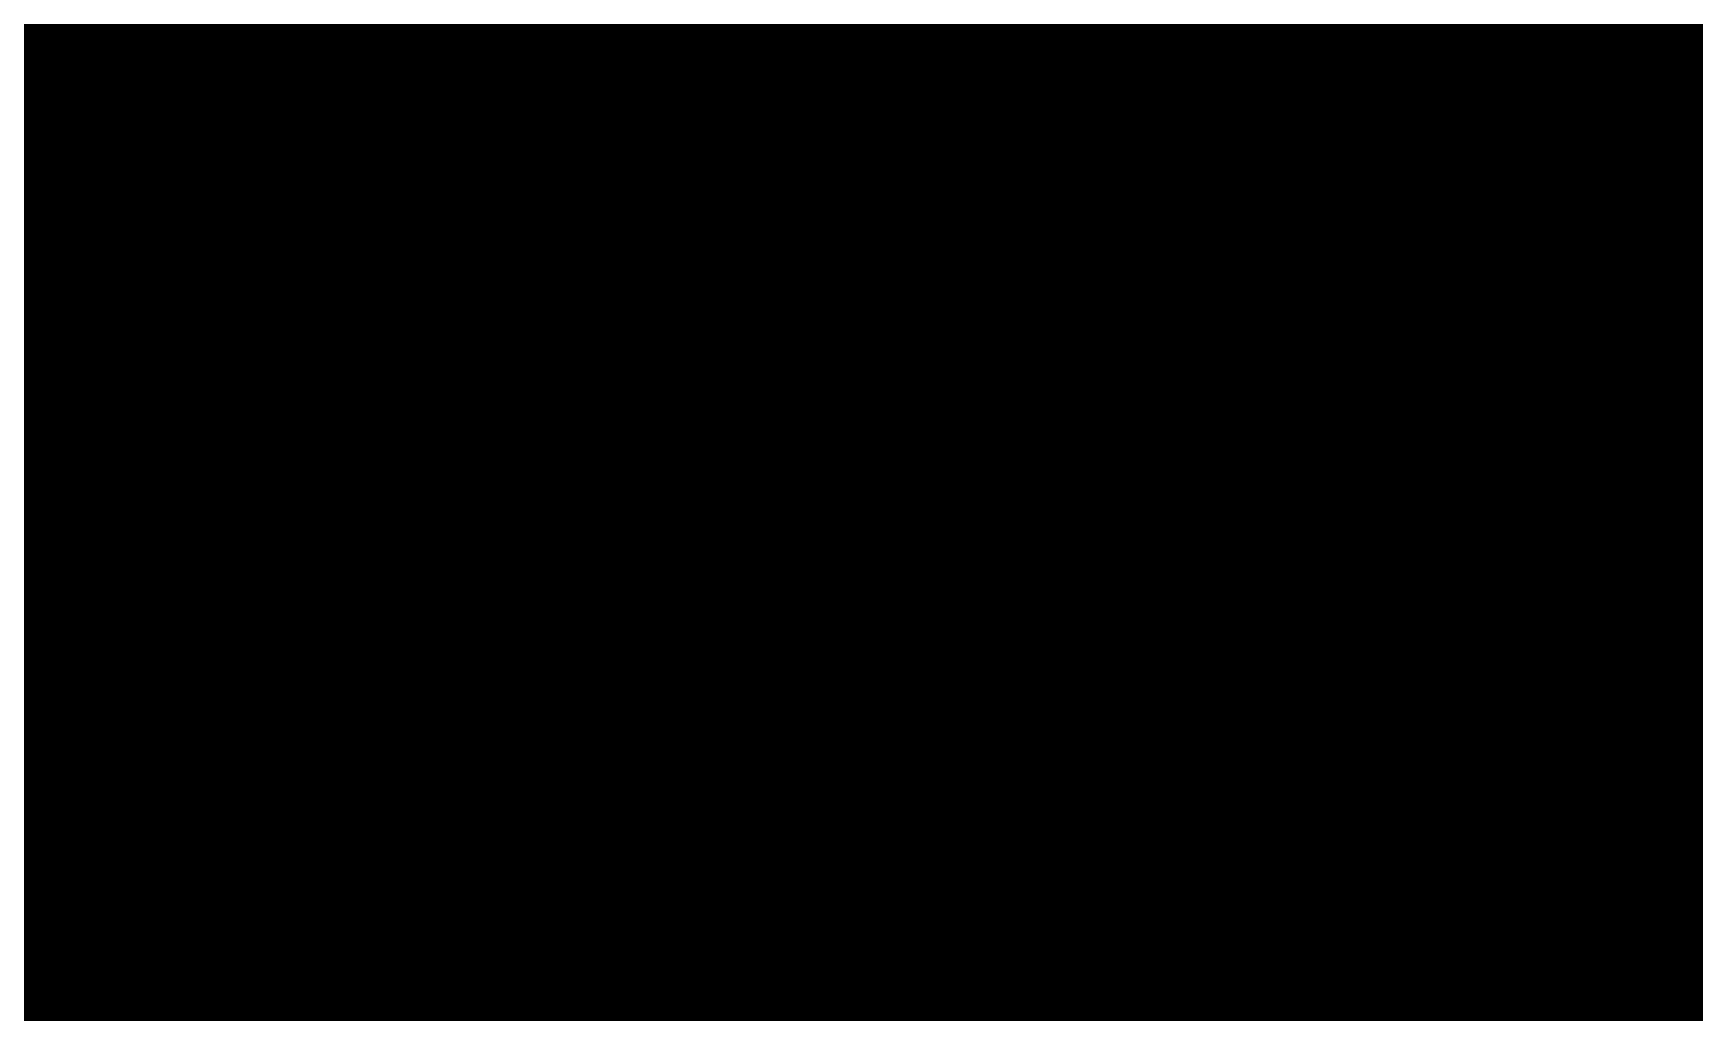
# Model space of a CAD drawing. Extents: x 0 to 93, y -1.5 to 78.
# Drawn here: x 57.55 to 72.72, y 25.25 to 34.2 of the extents above; entities that cross this region are included whole.
import ezdxf
from ezdxf.enums import TextEntityAlignment as Align

# ---------------------------------------------------------------- set-up
doc = ezdxf.new("R2010")
doc.units = 0
doc.header["$MEASUREMENT"] = 0
for name, pattern in [('CENTER', [2, 1.25, -0.25, 0.25, -0.25]), ('CENTER2', [1.125, 0.75, -0.125, 0.125, -0.125]), ('CENTERX2', [4, 2.5, -0.5, 0.5, -0.5]), ('DASHED', [0.75, 0.5, -0.25]), ('HIDDEN', [0.375, 0.25, -0.125]), ('HIDDEN2', [0.1875, 0.125, -0.0625])]:
    doc.linetypes.add(name, pattern=pattern)
doc.layers.get('0').update_dxf_attribs({"color": 11, "linetype": 'CONTINUOUS'})
for name, color, linetype in [('AXES', 11, 'CENTERX2'), ('AXES1', 11, 'CENTER'), ('COL', 11, 'CONTINUOUS'), ('DOOR', 11, 'CONTINUOUS'), ('E-FIRE', 4, 'CONTINUOUS'), ('E-WIRE', 4, 'CONTINUOUS'), ('EJ', 11, 'CONTINUOUS'), ('FIX', 11, 'CONTINUOUS'), ('HAT', 11, 'CONTINUOUS'), ('NON-MEDICAL', 11, 'CONTINUOUS'), ('RM-BOX', 11, 'CONTINUOUS'), ('RM-NAME', 11, 'CONTINUOUS'), ('RM-NO', 11, 'CONTINUOUS'), ('ROOF', 11, 'CONTINUOUS'), ('WALL', 11, 'CONTINUOUS'), ('WALL-F', 11, 'CONTINUOUS')]:
    doc.layers.add(name, color=color, linetype=linetype)
doc.styles.add('ROMANS', font='ROMANS.shx', dxfattribs={"width": 0.6})
doc.dimstyles.new('DIM-OUT', dxfattribs={"dimscale": 0, "dimtxt": 0.24, "dimasz": 0.08, "dimexe": 0.02, "dimexo": 0.02, "dimgap": 0.05, "dimtad": 1, "dimdec": 0, "dimlfac": 1000, "dimzin": 0, "dimdsep": 46, "dimtxsty": 'ROMANS', "dimblk1": 'ARCHTICK', "dimblk2": 'ARCHTICK', "dimsah": 1, "dimcen": 0.01, "dimdle": 0.08, "dimclrd": 7, "dimclre": 7, "dimclrt": 2, "dimadec": 0, "dimazin": 0, "dimtp": 2, "dimtm": 2, "dimtfac": 0.114286, "dimtdec": 0, "dimtix": 1, "dimtmove": 2, "dimatfit": 3, "dimldrblk": 'ARCHTICK', "dimfxl": 0, "dimtolj": 1, "dimtzin": 0, "dimarcsym": 0})

# ---------------------------------------------------------------- blocks, each defined once
blk = doc.blocks.new('S')
at = {"layer": 'E-FIRE'}
blk.add_circle((0, 0), 197, dxfattribs=at)
at = {"layer": 'E-FIRE', "color": 3, "style": 'ROMANS'}
blk.add_text('S', height=250, dxfattribs=at).set_placement((-119, -115))
blk = doc.blocks.new('*X85')
at = {"color": 0}
for p, q in [((235129, 139881), (235597, 140350)), ((235129, 139934), (235544, 140350)), ((235129, 139987), (235491, 140350)), ((235129, 140040), (235438, 140350)), ((235129, 140093), (235385, 140350)), ((235129, 140146), (235332, 140350)), ((235129, 140199), (235279, 140350)), ((235129, 140253), (235226, 140350)), ((235129, 140306), (235173, 140350)), ((235150, 139850), (235629, 140328)), ((235203, 139850), (235629, 140275)), ((235256, 139850), (235629, 140222)), ((235309, 139850), (235629, 140169)), ((235362, 139850), (235629, 140116)), ((235415, 139850), (235629, 140063)), ((235468, 139850), (235629, 140010)), ((235521, 139850), (235629, 139957)), ((235574, 139850), (235629, 139904))]:
    blk.add_line(p, q, dxfattribs=at)
blk = doc.blocks.new('COL50')
at = {"layer": 'COL'}
blk.add_lwpolyline([(-250, 250), (-250, -250), (250, -250), (250, 250)], close=True, dxfattribs=at)
blk = doc.blocks.new('C5')
at = {"layer": 'HAT', "linetype": 'ByBlock'}
h = blk.add_hatch(dxfattribs=at)
h.set_pattern_fill('ANSI31', color=256, scale=300, style=0)
h.set_pattern_definition([(45, (-223356.182, -51411.005), (-26.516504, 26.516504), [])])
h.paths.add_polyline_path([(300, 300), (0, 300), (0, 0), (300, 0)])
h.paths.add_polyline_path([(600, 300), (300, 300), (300, 0), (600, 0)])
at = {"layer": 'COL'}
blk.add_lwpolyline([(600, 300), (0, 300), (0, 0), (600, 0)], close=True, dxfattribs=at)
blk = doc.blocks.new('A$C272A55A0')
at = {"layer": 'DOOR', "color": 0, "linetype": 'ByBlock'}
for p, q in [((0, 900), (0, 1050)), ((50, 1050), (0, 1050)), ((25, 950), (50, 950)), ((25, 900), (25, 950)), ((50, 950), (50, 1050)), ((1750, 950), (1750, 1050)), ((1750, 1050), (1800, 1050)), ((1775, 950), (1750, 950)), ((1775, 900), (1775, 950)), ((1800, 1050), (1800, 900)), ((0, 900), (25, 900)), ((75, 900), (25, 900)), ((25, 850), (25, 900)), ((42, 850), (25, 850)), ((58, 870), (42, 870)), ((42, 870), (42, 850)), ((58, 850), (58, 870)), ((75, 850), (58, 850)), ((75, 900), (75, 850)), ((1725, 900), (1775, 900)), ((1725, 900), (1725, 850)), ((1725, 850), (1742, 850)), ((1742, 870), (1758, 870)), ((1742, 850), (1742, 870)), ((1758, 870), (1758, 850)), ((1758, 850), (1775, 850)), ((1800, 900), (1775, 900)), ((1775, 850), (1775, 900)), ((1718, 160), (1709, 160)), ((1709, 95), (1709, 160)), ((1725, 173), (1718, 173)), ((1718, 173), (1718, 83)), ((1718, 95), (1718, 160)), ((1775, 173), (1782, 173)), ((1782, 173), (1782, 83)), ((1782, 160), (1791, 160)), ((1782, 95), (1782, 160)), ((1791, 95), (1791, 160)), ((25, 50), (42, 50)), ((25, 50), (25, 0)), ((25, 0), (75, 0)), ((75, 0), (25, 0)), ((42, 50), (42, 30)), ((42, 30), (58, 30)), ((58, 50), (75, 50)), ((58, 50), (58, 30)), ((75, 50), (75, 0)), ((1718, 95), (1709, 95)), ((1725, 83), (1718, 83)), ((1742, 50), (1725, 50)), ((1725, 50), (1725, 0)), ((1775, 0), (1725, 0)), ((1725, 0), (1775, 0)), ((1742, 50), (1742, 30)), ((1758, 30), (1742, 30)), ((1775, 50), (1758, 50)), ((1758, 50), (1758, 30)), ((1775, 83), (1782, 83)), ((1775, 50), (1775, 0)), ((1782, 95), (1791, 95))]:
    blk.add_line(p, q, dxfattribs=at)
at = {"layer": 'DOOR', "color": 9, "linetype": 'ByBlock'}
for p, q in [((50, 1050), (0, 1010)), ((50, 1050), (0, 937)), ((50, 1050), (37, 950)), ((1750, 1050), (1800, 1010)), ((1750, 1050), (1800, 937)), ((1750, 1050), (1763, 950))]:
    blk.add_line(p, q, dxfattribs=at)
at = {"layer": 'DOOR', "linetype": 'ByBlock'}
for p, q in [((25, 850), (25, 50)), ((42, 850), (42, 50)), ((58, 850), (58, 50)), ((75, 50), (75, 850)), ((1725, 50), (1725, 850)), ((1742, 850), (1742, 50)), ((1758, 850), (1758, 50)), ((1775, 850), (1775, 50))]:
    blk.add_line(p, q, dxfattribs=at)
at = {"layer": 'DOOR', "color": 0, "linetype": 'ByBlock'}
for centre in [(1676, 128), (1824, 128)]:
    blk.add_circle(centre, 32.4, dxfattribs=at)
at = {"layer": 'DOOR', "color": 9, "linetype": 'ByBlock'}
for centre, radius, start, end in [((50, 1050), 54.4, 203.2074, 270), ((50, 1050), 74.4, 227.7764, 270), ((50, 1050), 94.4, 238.0182, 270), ((50, 1050), 114, 244.0838, 257.3774), ((50, 1050), 134, 248.1598, 259.28), ((50, 1050), 34.4, 180, 270), ((50, 1050), 14.4, 180, 270), ((1750, 1050), 14.4, 270, 0), ((1750, 1050), 34.4, 270, 0), ((1750, 1050), 54.4, 270, 336.7926), ((1750, 1050), 74.4, 270, 312.2236), ((1750, 1050), 94.4, 270, 301.9818), ((1750, 1050), 114, 282.6226, 295.9162), ((1750, 1050), 134, 280.72, 291.8402), ((50, 1050), 154, 251.1053, 256.2858), ((1750, 1050), 154, 283.7142, 288.8947)]:
    blk.add_arc(centre, radius, start, end, dxfattribs=at)
at = {"layer": 'DOOR', "linetype": 'HIDDEN', "ltscale": 0.5}
for centre, start, end in [((50, 851), 268.3174, 3.2965), ((1750, 851), 176.7035, 271.6826)]:
    blk.add_arc(centre, 851, start, end, dxfattribs=at)
at = {"layer": 'WALL', "linetype": 'ByBlock'}
blk.add_line((1800, 900), (1800, 1050), dxfattribs=at)
blk = doc.blocks.new('RM1')
at = {"layer": 'RM-BOX'}
blk.add_lwpolyline([(570, -200), (-570, -200), (-570, -500), (570, -500)], close=True, dxfattribs=at)
at = {"layer": 'RM-NAME', "style": 'ROMANS'}
for tag, p in [('ROOMNAME1', (0, 324)), ('ROOMNAME2', (0, 0))]:
    blk.add_attdef(tag, text='', height=200, dxfattribs=at).set_placement(p, align=Align.MIDDLE)
at = {"layer": 'RM-NO', "style": 'ROMANS', "width": 0.8}
blk.add_attdef('ROOMNO', text='', height=200, dxfattribs=at).set_placement((0, -350), align=Align.MIDDLE)
blk = doc.blocks.new('DOOR-10')
at = {"layer": 'DOOR', "color": 0, "linetype": 'ByBlock'}
for p, q in [((-26, 1100), (-76, 1100)), ((-76, 1100), (-26, 1100)), ((-76, 1050), (-76, 1100)), ((-43, 1070), (-59, 1070)), ((-59, 1050), (-59, 1070)), ((-43, 1050), (-43, 1070)), ((-26, 1050), (-26, 1100)), ((-83, 1005), (-92, 1005)), ((-92, 1005), (-92, 940)), ((-83, 940), (-92, 940)), ((-76, 1018), (-83, 1018)), ((-83, 928), (-83, 1018)), ((-83, 1005), (-83, 940)), ((-76, 928), (-83, 928)), ((-59, 1050), (-76, 1050)), ((-26, 1050), (-43, 1050)), ((-26, 1018), (-18, 1018)), ((-26, 928), (-18, 928)), ((-18, 928), (-18, 1018)), ((-18, 1005), (-9, 1005)), ((-18, 1005), (-18, 940)), ((-18, 940), (-9, 940)), ((-9, 1005), (-9, 940)), ((-76, 200), (-59, 200)), ((-76, 150), (-76, 200)), ((-59, 200), (-59, 180)), ((-59, 180), (-43, 180)), ((-43, 200), (-26, 200)), ((-43, 180), (-43, 200)), ((-26, 200), (-26, 150)), ((-1001, 0), (-1001, 150)), ((-1001, 150), (-976, 150)), ((-1001, 150), (-1001, 0)), ((-951, 0), (-1001, 0)), ((-976, 150), (-976, 100)), ((-976, 100), (-951, 100)), ((-951, 100), (-951, 0)), ((-76, 150), (-26, 150)), ((-51, 100), (-51, 0)), ((-26, 100), (-51, 100)), ((-51, 0), (-1, 0)), ((-1, 150), (-26, 150)), ((-26, 150), (-26, 100))]:
    blk.add_line(p, q, dxfattribs=at)
at = {"layer": 'DOOR', "linetype": 'ByBlock'}
for p, q in [((-76, 1050), (-76, 200)), ((-59, 200), (-59, 1050)), ((-43, 200), (-43, 1050)), ((-26, 200), (-26, 1050))]:
    blk.add_line(p, q, dxfattribs=at)
at = {"layer": 'DOOR', "color": 9, "linetype": 'ByBlock'}
for p, q in [((-951, 0), (-1001, 114)), ((-951, 0), (-1001, 40)), ((-951, 0), (-964, 100)), ((-51, 0), (-1, 114)), ((-51, 0), (-37, 100)), ((-51, 0), (-1, 40)), ((-1, 0), (-1, 150))]:
    blk.add_line(p, q, dxfattribs=at)
at = {"layer": 'DOOR', "color": 0, "linetype": 'ByBlock'}
for centre in [(-124, 973), (23, 973)]:
    blk.add_circle(centre, 32.4, dxfattribs=at)
at = {"layer": 'DOOR', "linetype": 'HIDDEN', "ltscale": 0.5}
blk.add_arc((-23, 149), 952, 93.1482, 179.9482, dxfattribs=at)
at = {"layer": 'DOOR', "color": 9, "linetype": 'ByBlock'}
for centre, radius, start, end in [((-951, 0), 154, 103.7142, 108.8947), ((-951, 0), 134, 100.72, 111.8402), ((-951, 0), 94.4, 90, 121.9818), ((-951, 0), 74.4, 90, 132.2236), ((-951, 0), 54.4, 90, 156.7926), ((-951, 0), 34.4, 90, 180), ((-951, 0), 14.4, 90, 180), ((-51, 0), 94.4, 58.0182, 90), ((-51, 0), 74.4, 47.7764, 90), ((-51, 0), 54.4, 23.2074, 90), ((-51, 0), 34.4, 0, 90), ((-51, 0), 14.4, 0, 90), ((-51, 0), 134, 68.1598, 79.28), ((-51, 0), 114, 64.0838, 77.3774), ((-51, 0), 154, 71.1053, 76.2858)]:
    blk.add_arc(centre, radius, start, end, dxfattribs=at)
blk = doc.blocks.new('DOOR80')
at = {"layer": 'DOOR', "color": 0, "linetype": 'ByBlock'}
for p, q in [((-91, 805), (-91, 740)), ((-82, 805), (-91, 805)), ((-82, 728), (-82, 818)), ((-75, 818), (-82, 818)), ((-82, 805), (-82, 740)), ((-75, 850), (-75, 900)), ((-75, 900), (-25, 900)), ((-25, 900), (-75, 900)), ((-58, 850), (-75, 850)), ((-58, 850), (-58, 870)), ((-42, 870), (-58, 870)), ((-42, 850), (-42, 870)), ((-25, 850), (-42, 850)), ((-25, 850), (-25, 900)), ((-25, 818), (-18, 818)), ((-18, 728), (-18, 818)), ((-18, 805), (-18, 740)), ((-18, 805), (-9, 805)), ((-9, 805), (-9, 740)), ((-82, 740), (-91, 740)), ((-75, 728), (-82, 728)), ((-25, 728), (-18, 728)), ((-18, 740), (-9, 740)), ((-75, 200), (-58, 200)), ((-75, 150), (-75, 200)), ((-58, 200), (-58, 180)), ((-58, 180), (-42, 180)), ((-42, 200), (-25, 200)), ((-42, 180), (-42, 200)), ((-25, 200), (-25, 150)), ((-800, 150), (-800, 0)), ((-800, 150), (-775, 150)), ((-800, 0), (-800, 150)), ((-750, 0), (-800, 0)), ((-775, 150), (-775, 100)), ((-775, 100), (-750, 100)), ((-750, 100), (-750, 0)), ((-75, 150), (-25, 150)), ((-50, 100), (-50, 0)), ((-25, 100), (-50, 100)), ((-50, 0), (0, 0)), ((0, 150), (-25, 150)), ((-25, 150), (-25, 100)), ((0, 0), (0, 150)), ((0, 150), (0, 0))]:
    blk.add_line(p, q, dxfattribs=at)
at = {"layer": 'DOOR', "linetype": 'ByBlock'}
for p, q in [((-75, 850), (-75, 200)), ((-58, 200), (-58, 850)), ((-42, 200), (-42, 850)), ((-25, 200), (-25, 850))]:
    blk.add_line(p, q, dxfattribs=at)
at = {"layer": 'DOOR', "color": 9, "linetype": 'ByBlock'}
for p, q in [((-750, 0), (-800, 114)), ((-750, 0), (-800, 40)), ((-750, 0), (-763, 100)), ((-50, 0), (0, 114)), ((-50, 0), (-37, 100)), ((-50, 0), (0, 40))]:
    blk.add_line(p, q, dxfattribs=at)
at = {"layer": 'DOOR', "color": 0, "linetype": 'ByBlock'}
for centre in [(-124, 773), (24, 773)]:
    blk.add_circle(centre, 32.4, dxfattribs=at)
at = {"layer": 'DOOR', "linetype": 'HIDDEN', "ltscale": 0.5}
blk.add_arc((-25, 150), 750, 90, 180, dxfattribs=at)
at = {"layer": 'DOOR', "color": 9, "linetype": 'ByBlock'}
for centre, radius, start, end in [((-750, 0), 154, 103.7142, 108.8947), ((-750, 0), 134, 100.72, 111.8402), ((-750, 0), 94.4, 90, 121.9818), ((-750, 0), 74.4, 90, 132.2236), ((-750, 0), 54.4, 90, 156.7926), ((-750, 0), 34.4, 90, 180), ((-750, 0), 14.4, 90, 180), ((-50, 0), 94.4, 58.0182, 90), ((-50, 0), 74.4, 47.7764, 90), ((-50, 0), 54.4, 23.2074, 90), ((-50, 0), 34.4, 0, 90), ((-50, 0), 14.4, 0, 90), ((-50, 0), 134, 68.1598, 79.28), ((-50, 0), 114, 64.0838, 77.3774), ((-50, 0), 154, 71.1053, 76.2858)]:
    blk.add_arc(centre, radius, start, end, dxfattribs=at)
blk = doc.blocks.new('DOOR90')
at = {"layer": 'DOOR', "linetype": 'ByBlock'}
for p, q in [((0, 0), (-150, 0)), ((-200, -25), (-1000, -25)), ((-200, -42), (-1000, -42)), ((-200, -58), (-1000, -58)), ((-1000, -75), (-200, -75))]:
    blk.add_line(p, q, dxfattribs=at)
at = {"layer": 'DOOR', "color": 0, "linetype": 'ByBlock'}
for p, q in [((-150, 0), (-150, -25)), ((-150, 0), (0, 0)), ((0, -50), (0, 0)), ((-1050, -25), (-1050, -75)), ((-1050, -75), (-1050, -25)), ((-1000, -25), (-1050, -25)), ((-1000, -75), (-1050, -75)), ((-1020, -42), (-1020, -58)), ((-1000, -42), (-1020, -42)), ((-1000, -58), (-1020, -58)), ((-1000, -25), (-1000, -42)), ((-1000, -58), (-1000, -75)), ((-968, -25), (-968, -18)), ((-878, -18), (-968, -18)), ((-968, -75), (-968, -82)), ((-878, -82), (-968, -82)), ((-955, -18), (-955, -9)), ((-955, -9), (-890, -9)), ((-955, -18), (-890, -18)), ((-955, -82), (-955, -91)), ((-955, -82), (-890, -82)), ((-955, -91), (-890, -91)), ((-890, -18), (-890, -9)), ((-890, -82), (-890, -91)), ((-878, -25), (-878, -18)), ((-878, -75), (-878, -82)), ((-200, -42), (-200, -25)), ((-200, -25), (-150, -25)), ((-180, -42), (-200, -42)), ((-200, -75), (-200, -58)), ((-200, -58), (-180, -58)), ((-150, -75), (-200, -75)), ((-180, -58), (-180, -42)), ((-150, -75), (-150, -25)), ((-150, -25), (-100, -25)), ((-100, -25), (-100, -50)), ((-100, -50), (0, -50)), ((-150, -900), (-150, -875)), ((-150, -875), (-100, -875)), ((0, -900), (-150, -900)), ((-150, -900), (0, -900)), ((-100, -850), (0, -850)), ((-100, -875), (-100, -850)), ((0, -850), (0, -900))]:
    blk.add_line(p, q, dxfattribs=at)
at = {"layer": 'DOOR', "color": 9, "linetype": 'ByBlock'}
for p, q in [((0, -50), (-114, 0)), ((0, -50), (-40, 0)), ((0, -50), (-100, -37)), ((0, -850), (-114, -900)), ((0, -850), (-100, -863)), ((0, -850), (-40, -900))]:
    blk.add_line(p, q, dxfattribs=at)
at = {"layer": 'DOOR', "color": 0, "linetype": 'ByBlock'}
for centre in [(-923, 24), (-923, -124)]:
    blk.add_circle(centre, 32.4, dxfattribs=at)
at = {"layer": 'DOOR', "color": 9, "linetype": 'ByBlock'}
for centre, radius, start, end in [((0, -50), 74.4, 137.7764, 180), ((0, -50), 54.4, 113.2074, 180), ((0, -50), 154, 161.1053, 166.2858), ((0, -50), 134, 158.1598, 169.28), ((0, -50), 114, 154.0838, 167.3774), ((0, -50), 94.4, 148.0182, 180), ((0, -50), 34.4, 90, 180), ((0, -50), 14.4, 90, 180), ((0, -850), 154, 193.7142, 198.8947), ((0, -850), 134, 190.72, 201.8402), ((0, -850), 94.4, 180, 211.9818), ((0, -850), 74.4, 180, 222.2236), ((0, -850), 54.4, 180, 246.7926), ((0, -850), 34.4, 180, 270), ((0, -850), 14.4, 180, 270)]:
    blk.add_arc(centre, radius, start, end, dxfattribs=at)
at = {"layer": 'DOOR', "linetype": 'HIDDEN', "ltscale": 0.5}
blk.add_arc((-222, -50), 828, 178.2701, 275.003, dxfattribs=at)
blk = doc.blocks.new('*X93')
at = {"color": 0}
for p, q in [((238729, 139875), (239203, 140350)), ((238729, 139928), (239150, 140350)), ((238729, 139981), (239097, 140350)), ((238729, 140034), (239044, 140350)), ((238729, 140087), (238991, 140350)), ((238729, 140140), (238938, 140350)), ((238729, 140193), (238885, 140350)), ((238729, 140246), (238832, 140350)), ((238729, 140299), (238779, 140350)), ((238756, 139850), (239229, 140322)), ((238809, 139850), (239229, 140269)), ((238862, 139850), (239229, 140216)), ((238915, 139850), (239229, 140163)), ((238968, 139850), (239229, 140110)), ((239021, 139850), (239229, 140057)), ((239074, 139850), (239229, 140004)), ((239128, 139850), (239229, 139951)), ((239181, 139850), (239229, 139898))]:
    blk.add_line(p, q, dxfattribs=at)
blk = doc.blocks.new('LAV1')
at = {"layer": 'FIX', "linetype": 'ByBlock', "ltscale": 0.3}
for p, q in [((-280, 210), (-275, 50)), ((-245, 210), (-245, 85)), ((245, 210), (245, 85)), ((280, 210), (275, 50)), ((0, 60), (-220, 60)), ((0, 60), (220, 60))]:
    blk.add_line(p, q, dxfattribs=at)
at = {"layer": 'FIX', "linetype": 'Continuous', "lineweight": 20}
for p, q in [((-275, 210), (-275, 50)), ((0, 155), (-181, 155)), ((0, 155), (181, 155)), ((275, 210), (275, 50)), ((0, 50), (-275, 50)), ((0, 50), (-252, 50)), ((0, 50), (275, 50)), ((0, 50), (252, 50))]:
    blk.add_line(p, q, dxfattribs=at)
at = {"layer": 'FIX', "linetype": 'DASHED', "lineweight": 20, "ltscale": 0.05}
for p, q in [((50, 220), (-50, 220)), ((0, 170), (0, 270)), ((0, 170), (0, 270))]:
    blk.add_line(p, q, dxfattribs=at)
at = {"layer": 'FIX', "lineweight": 20}
for p, q in [((16, 107), (-15, 107)), ((0, 92), (0, 123))]:
    blk.add_line(p, q, dxfattribs=at)
for centre, radius in [((0, 220), 29.5), ((0, 220), 22.5), ((0, 107), 15.5)]:
    blk.add_circle(centre, radius, dxfattribs=at)
at = {"layer": 'FIX', "linetype": 'HIDDEN', "lineweight": 20, "ltscale": 0.05}
for centre in [(-100, 107), (100, 107)]:
    blk.add_circle(centre, 12.4, dxfattribs=at)
at = {"layer": 'FIX', "linetype": 'ByBlock', "ltscale": 0.3}
for centre, radius, start, end in [((7, 220), 287, 91.3776, 182.0064), ((-7, 220), 287, 357.9936, 88.6224), ((-220, 85), 24.9, 179.7021, 269.9486), ((220, 85), 24.9, 270.0514, 0.2979)]:
    blk.add_arc(centre, radius, start, end, dxfattribs=at)
at = {"layer": 'FIX', "linetype": 'Continuous', "lineweight": 20}
for centre, radius, start, end in [((8, 217), 283, 91.6988, 181.351), ((8, 212), 253, 91.7328, 180.4884), ((-8, 217), 283, 358.649, 88.3012), ((-8, 212), 253, 359.5116, 88.2672), ((-179, 222), 66.9, 190.2006, 268.0786), ((179, 222), 66.9, 271.9214, 349.7994)]:
    blk.add_arc(centre, radius, start, end, dxfattribs=at)
blk = doc.blocks.new('WC1')
at = {"layer": 'FIX', "lineweight": 20}
for p, q in [((-210, 204), (-538, 194)), ((-727, 5), (-727, -5)), ((-674, 5), (-674, -5)), ((-534, 24), (-540, 0)), ((-540, 0), (-534, -24)), ((-475, 141), (-538, 141)), ((-395, 76), (-490, 60)), ((-339, 5), (-339, -5)), ((-137, 0), (-137, 131)), ((-137, -131), (-137, 0)), ((-538, -141), (-475, -141)), ((-490, -60), (-395, -76)), ((-538, -194), (-210, -204)), ((-213, -204), (-210, -204))]:
    blk.add_line(p, q, dxfattribs=at)
at = {"layer": 'FIX', "linetype": 'Continuous', "lineweight": 20}
blk.add_line((-420, -47), (-420, 45), dxfattribs=at)
at = {"layer": 'FIX', "linetype": 'HIDDEN2', "lineweight": 20, "ltscale": 0.3}
blk.add_circle((-245, 0), 49.8, dxfattribs=at)
at = {"layer": 'FIX', "linetype": 'HIDDEN', "lineweight": 20, "ltscale": 0.05}
for centre in [(-213, 78), (-213, -77)]:
    blk.add_circle(centre, 11.6, dxfattribs=at)
at = {"layer": 'FIX', "lineweight": 20}
for centre, radius, start, end in [((-538, 5), 189, 90, 180), ((-210, 131), 73, 360, 90), ((-538, 5), 136, 90, 180), ((-473, -7), 68.2, 128.9242, 152.8468), ((-464, -18), 82, 108.496, 128.9242), ((-475, 5), 136, 360, 90), ((-538, -5), 189, 180, 270), ((-538, -5), 136, 180, 270), ((-473, 7), 68.2, 207.1532, 231.0758), ((-464, 18), 82, 231.0758, 251.504), ((-475, -5), 136, 270, 0), ((-210, -131), 73, 270, 0)]:
    blk.add_arc(centre, radius, start, end, dxfattribs=at)
at = {"layer": 'FIX', "linetype": 'Continuous', "lineweight": 20}
for centre, start, end in [((-443, 46), 357.6662, 91.6121), ((-442, -46), 268.3879, 2.3338)]:
    blk.add_arc(centre, 22.3, start, end, dxfattribs=at)
blk = doc.blocks.new('ES')
at = {"layer": 'E-FIRE'}
blk.add_line((-135, 485), (134, 485), dxfattribs=at)
for points in [[(-135, 485), (0, 300)], [(0, 300), (0, 300), (134, 485)]]:
    blk.add_lwpolyline(points, dxfattribs=at)
blk.add_lwpolyline([(-150, 0), (150, 0), (150, 300), (-150, 300)], close=True, dxfattribs=at)
blk = doc.blocks.new('MCP')
at = {"color": 1}
for p, q in [((-88, -9), (9, 88)), ((-82, 33), (-33, 82)), ((-80, -36), (36, 80)), ((-66, -58), (58, 66)), ((-47, -74), (74, 47)), ((-23, -85), (85, 23)), ((10, -88), (88, -10))]:
    blk.add_line(p, q, dxfattribs=at)
at = {"layer": 'E-FIRE'}
blk.add_circle((0, 0), 197, dxfattribs=at)
at = {"layer": 'E-FIRE', "color": 4}
blk.add_circle((0, 0), 88.1, dxfattribs=at)

msp = doc.modelspace()

# ---------------------------------------------------------------- linework, layer by layer
at = {"layer": 'AXES'}
for p, q in [((64.4717, -1.4643), (64.4717, 77.3484)), ((68.0717, -1.4643), (68.0717, 77.3484)), ((91.9217, 33.02), (24.2317, 33.02)), ((91.9217, 33), (24.2317, 33)), ((92.2717, 27), (24.2317, 27))]:
    msp.add_line(p, q, dxfattribs=at)
at = {"layer": 'AXES1'}
for p, q in [((60.8717, 5.4), (60.8717, 64.22)), ((71.6717, 5.4), (71.6717, 64.22))]:
    msp.add_line(p, q, dxfattribs=at)
at = {"layer": 'E-FIRE', "color": 4}
msp.add_circle((62.7789, 30.2508), 0.1971, dxfattribs=at)
at = {"layer": 'E-WIRE', "linetype": 'Continuous'}
for p, q in [((67.5545, 35.8086), (67.5545, 30.4068)), ((52.9745, 27.7741), (57.9513, 27.7741)), ((68.908, 26.6), (69.0182, 26.6)), ((68.002, 26.5052), (66.4373, 26.5052)), ((69.2182, 26.4), (69.2182, 25.7009)), ((66.4011, 25.5009), (69.0182, 25.5009))]:
    msp.add_line(p, q, dxfattribs=at)
at = {"layer": 'E-WIRE', "color": 4, "linetype": 'ByBlock'}
for p, q in [((66.2373, 26.7052), (66.2373, 34.6628)), ((69.6359, 30.2068), (67.7545, 30.2068)), ((66.0069, 25.5009), (62.9789, 25.5009))]:
    msp.add_line(p, q, dxfattribs=at)
at = {"layer": 'E-WIRE', "color": 4}
for p, q in [((59.4479, 31.4218), (62.5789, 31.4218)), ((59.2508, 31.2247), (59.2508, 23.0792)), ((62.7789, 30.4479), (62.7789, 31.2218)), ((62.7789, 30.0538), (62.7789, 25.7009)), ((69.8199, 30.0102), (69.8199, 29.2165)), ((70.0199, 29.0165), (73.3109, 29.0165)), ((58.1513, 27.5741), (58.1513, 23.0792)), ((68.3936, 26.5371), (68.608, 26.5371))]:
    msp.add_line(p, q, dxfattribs=at)
for centre, start, end in [((62.5789, 31.2218), 0, 90), ((70.0199, 29.2165), 180, 270), ((62.9789, 25.7009), 180, 270)]:
    msp.add_arc(centre, 0.2, start, end, dxfattribs=at)
at = {"layer": 'E-WIRE', "linetype": 'Continuous'}
for centre, start, end in [((67.7545, 30.4068), 180, 270), ((57.9513, 27.5741), 0, 90), ((66.4373, 26.7052), 180, 270), ((69.0182, 26.4), 0, 90), ((69.0182, 25.7009), 270, 0)]:
    msp.add_arc(centre, 0.2, start, end, dxfattribs=at)
at = {"layer": 'EJ', "color": 8}
for p, q in [((7.1867, 33.02), (82.7217, 33.02)), ((7.1867, 33), (82.7217, 33))]:
    msp.add_line(p, q, dxfattribs=at)
at = {"layer": 'EJ'}
for p, q in [((60.7967, 33.02), (57.5217, 33.02)), ((60.7967, 33), (57.5217, 33)), ((63.1967, 33.02), (60.9467, 33.02)), ((60.9467, 33.02), (64.1717, 33.02)), ((63.1967, 33), (60.9467, 33)), ((60.9467, 33), (64.1717, 33)), ((64.2217, 33.02), (63.3467, 33.02)), ((64.2217, 33), (63.3467, 33)), ((67.8217, 33.02), (64.7217, 33.02)), ((67.8217, 33), (64.7217, 33))]:
    msp.add_line(p, q, dxfattribs=at)
at = {"layer": 'NON-MEDICAL'}
for p, q in [((70.9967, 29.5454), (70.9967, 31.725)), ((71.0635, 31.1923), (71.0635, 31.4852)), ((71.1133, 31.5351), (71.4344, 31.5351)), ((71.4843, 31.4852), (71.4843, 31.3487)), ((71.5725, 31.3548), (71.4172, 31.3487)), ((71.5725, 31.3227), (71.4172, 31.3288)), ((71.4843, 31.3288), (71.4843, 31.1923)), ((71.5725, 31.3548), (71.5725, 31.3227)), ((71.4344, 31.1424), (71.1133, 31.1424)), ((70.9967, 29.5454), (71.5967, 29.5454))]:
    msp.add_line(p, q, dxfattribs=at)
for centre, radius in [((71.4149, 31.4532), 0.0255), ((71.5414, 31.3885), 0.0217), ((71.5414, 31.289), 0.0217), ((71.5414, 31.3885), 0.014), ((71.5414, 31.289), 0.014)]:
    msp.add_circle(centre, radius, dxfattribs=at)
for centre, radius, start, end in [((71.1133, 31.4852), 0.0499, 90, 180), ((71.4344, 31.4852), 0.0499, 0, 90), ((71.4172, 31.3388), 0.00997, 90, 270), ((71.1133, 31.1923), 0.0499, 180, 270), ((71.4344, 31.1923), 0.0499, 270, 0)]:
    msp.add_arc(centre, radius, start, end, dxfattribs=at)
at = {"layer": 'ROOF'}
for p, q in [((49.9474, 33.02), (82.5974, 33.02)), ((49.9474, 33), (82.5974, 33))]:
    msp.add_line(p, q, dxfattribs=at)
at = {"layer": 'WALL'}
for p, q in [((57.5717, 33.32), (64.1717, 33.32)), ((68.2217, 33.32), (74.9717, 33.32)), ((57.5717, 33.17), (64.1717, 33.17)), ((60.7967, 33.17), (60.7967, 33.02)), ((60.9467, 33.17), (60.9467, 33.02)), ((68.3717, 33.17), (71.5967, 33.17)), ((71.5967, 33.17), (71.5967, 33.02)), ((71.7467, 33.17), (74.9717, 33.17)), ((71.7467, 33.17), (71.7467, 33.02)), ((60.7967, 33.02), (60.9467, 33.02)), ((60.7967, 33), (60.7967, 32.7625)), ((60.7967, 33), (60.9467, 33)), ((64.1717, 33), (60.9467, 33)), ((68.3717, 33), (71.5967, 33)), ((71.7467, 33.02), (71.5967, 33.02)), ((71.7467, 33), (71.5967, 33)), ((71.7467, 33), (71.7467, 32.7625)), ((64.1717, 32.85), (60.9467, 32.85)), ((60.9467, 32.85), (60.9467, 32.7625)), ((68.3717, 32.85), (71.5967, 32.85)), ((71.5967, 32.85), (71.5967, 32.7625)), ((57.5717, 32.7), (57.5717, 29.62)), ((64.1717, 31.875), (64.1717, 32.7)), ((64.3217, 31.875), (64.3217, 32.7)), ((64.5716, 32.7), (64.5716, 27.25)), ((64.7217, 32.7), (64.7217, 30.675)), ((67.8217, 32.7), (67.8217, 30.675)), ((67.9717, 32.7), (67.9717, 31.875)), ((68.2217, 31.875), (68.2217, 32.7)), ((68.3717, 31.875), (68.3717, 32.7)), ((60.7967, 31.9625), (60.7967, 29.62)), ((60.9467, 31.9625), (60.9467, 31.875)), ((64.1717, 31.875), (60.9467, 31.875)), ((64.5716, 31.875), (64.3217, 31.875)), ((67.9717, 31.875), (68.2217, 31.875)), ((68.3717, 31.875), (71.5967, 31.875)), ((71.5967, 31.9625), (71.5967, 31.875)), ((71.7467, 31.9625), (71.7467, 29.62)), ((64.5716, 31.725), (60.9467, 31.725)), ((60.9467, 31.725), (60.9467, 28.0025)), ((67.9717, 31.725), (67.9717, 28.275)), ((67.9717, 31.725), (71.5967, 31.725)), ((71.5967, 31.725), (71.5967, 29.3775)), ((64.7217, 30.675), (65.3717, 30.675)), ((65.3717, 30.525), (65.3717, 30.675)), ((67.1717, 30.525), (67.1717, 30.675)), ((67.1717, 30.675), (67.8217, 30.675)), ((64.7217, 30.525), (64.7217, 27.25)), ((64.7217, 30.525), (65.3717, 30.525)), ((67.1717, 30.525), (67.8217, 30.525)), ((67.8217, 30.525), (67.8217, 27.25)), ((59.3967, 29.62), (57.5717, 29.62)), ((60.7967, 29.62), (60.2967, 29.62)), ((71.7467, 29.62), (72.2467, 29.62)), ((72.2467, 29.62), (72.2467, 29.47)), ((59.3967, 29.47), (57.1217, 29.47)), ((60.7967, 29.47), (60.2967, 29.47)), ((60.7967, 29.47), (60.7967, 28.0025)), ((60.9467, 27.9975), (60.9467, 29.47)), ((71.5967, 29.3725), (71.5967, 29.47)), ((71.7467, 29.47), (72.2467, 29.47)), ((71.7467, 29.47), (71.7467, 29.3775)), ((67.9717, 28.275), (71.5967, 28.275)), ((71.5967, 28.3725), (71.5967, 28.275)), ((71.7467, 26.75), (71.7467, 28.3725)), ((71.5967, 28.125), (67.9707, 28.125)), ((67.9707, 28.125), (67.9707, 27.25)), ((71.5967, 26.9), (71.5967, 28.125)), ((60.7967, 26.75), (60.7967, 26.9975)), ((60.9467, 26.9975), (60.9467, 26.9)), ((64.2217, 26.9), (60.9467, 26.9)), ((68.3217, 26.9), (71.5967, 26.9)), ((60.7967, 26.75), (64.2217, 26.75)), ((71.7467, 26.75), (68.3217, 26.75))]:
    msp.add_line(p, q, dxfattribs=at)
at = {"layer": 'WALL', "linetype": 'ByBlock'}
for p, q in [((60.9467, 32.7625), (60.7967, 32.7625)), ((71.5967, 32.7625), (71.7467, 32.7625)), ((60.9467, 31.9625), (60.7967, 31.9625)), ((71.5967, 31.9625), (71.7467, 31.9625)), ((71.7467, 29.3725), (71.5967, 29.3725)), ((60.7967, 27.9975), (60.9467, 27.9975))]:
    msp.add_line(p, q, dxfattribs=at)
at = {"layer": 'WALL', "color": 97, "linetype": 'CENTER2', "ltscale": 0.7}
for p, q in [((71.5967, 26.9), (67.9707, 28.125)), ((68.3217, 27.25), (71.5967, 28.125))]:
    msp.add_line(p, q, dxfattribs=at)
at = {"layer": 'WALL', "linetype": 'ByBlock', "ltscale": 0.3}
msp.add_lwpolyline([(67.8217, 27.25), (68.3217, 27.25), (68.3217, 26.75), (67.8217, 26.75)], close=True, dxfattribs=at)
at = {"layer": 'WALL'}
msp.add_arc((63.1937, 33.167), 0.003, 0, 90, dxfattribs=at)
at = {"layer": 'WALL-F'}
for p, q in [((64.1717, 31.875), (64.1717, 32.7)), ((64.3217, 31.875), (64.3217, 32.7)), ((64.5716, 31.875), (64.3217, 31.875))]:
    msp.add_line(p, q, dxfattribs=at)

# ---------------------------------------------------------------- block references
at = {"layer": 'COL', "linetype": 'ByBlock', "xscale": 0.001000000003841706, "yscale": 0.000999999996565748, "zscale": 0.001}
for p in [(56.9717, 33.02), (64.1717, 33.02), (67.7717, 33.02), (56.9717, 32.7), (64.1717, 32.7), (67.7717, 32.7)]:
    msp.add_blockref('C5', p, dxfattribs=at)
at = {"layer": 'COL', "xscale": -0.001000000003841706, "yscale": 0.000999999996565748, "zscale": 0.001}
for p in [(64.4717, 27), (68.0717, 27)]:
    msp.add_blockref('COL50', p, dxfattribs=at)
at = {"layer": 'DOOR', "color": 7, "linetype": 'ByBlock', "yscale": 0.000999999996565748, "zscale": 0.001}
for p, xscale, rotation in [((60.7967, 31.9625), 0.000999999996565748, 270), ((71.7467, 31.9579), -0.000999999996565748, 90)]:
    msp.add_blockref('DOOR80', p, dxfattribs=dict(at, xscale=xscale, rotation=rotation))
at = {"layer": 'DOOR', "color": 0, "linetype": 'ByBlock', "yscale": 0.000999999996565748, "zscale": 0.001}
for name, p, xscale, rotation in [('A$C272A55A0', (65.3717, 31.5754), -0.001000000003841706, 180), ('DOOR90', (60.2967, 29.47), 0.000999999996565748, 270), ('DOOR90', (72.2467, 29.47), -0.000999999996565748, 90)]:
    msp.add_blockref(name, p, dxfattribs=dict(at, xscale=xscale, rotation=rotation))
at = {"layer": 'DOOR', "color": 0, "linetype": 'ByBlock', "ltscale": 0.3, "yscale": 0.000999999996565748, "zscale": 0.001}
for p, xscale, rotation in [((71.7467, 28.3718), -0.000999999996565748, 90), ((60.7967, 26.9968), 0.000999999996565748, 270)]:
    msp.add_blockref('DOOR-10', p, dxfattribs=dict(at, xscale=xscale, rotation=rotation))
at = {"layer": 'E-FIRE', "color": 4, "xscale": 0.001000000003841706, "yscale": 0.0009999999892897904, "zscale": 0.001}
for p in [(59.2508, 31.4218), (69.833, 30.2068), (66.204, 25.5009)]:
    msp.add_blockref('S', p, dxfattribs=at)
at = {"layer": 'E-WIRE', "color": 4, "xscale": -0.001000000003841706, "yscale": 0.0009999999892897904, "zscale": 0.001, "rotation": 180}
msp.add_blockref('ES', (68.758, 26.75), dxfattribs=at)
at = {"layer": 'E-WIRE', "color": 4, "xscale": -0.001000000003841706, "yscale": 0.0009999999892897904, "zscale": 0.001}
msp.add_blockref('MCP', (68.1991, 26.5052), dxfattribs=at)
at = {"layer": 'FIX', "linetype": 'ByBlock', "ltscale": 0.3, "xscale": 0.001000000003841706, "yscale": 0.000999999996565748, "zscale": 0.001, "rotation": 180}
msp.add_blockref('LAV1', (62.2798, 32.9), dxfattribs=at)
at = {"layer": 'FIX', "xscale": 0.001000000003841706, "yscale": 0.000999999996565748, "zscale": 0.001}
msp.add_blockref('WC1', (64.3087, 32.2875), dxfattribs=at)
at = {"layer": 'FIX', "xscale": 0.001000000003841706, "yscale": 0.000999999996565748, "zscale": 0.001, "rotation": 180}
msp.add_blockref('WC1', (68.3717, 32.3625), dxfattribs=at)
at = {"layer": 'FIX', "linetype": 'ByBlock', "ltscale": 0.3, "xscale": 0.001000000003841706, "yscale": 0.000999999996565748, "zscale": 0.001}
msp.add_blockref('LAV1', (70.2122, 31.8492), dxfattribs=at)
at = {"layer": 'HAT', "xscale": 0.001000000003841706, "yscale": 0.000999999996565748, "zscale": 0.001}
for name in ['*X85', '*X93']:
    msp.add_blockref(name, (-170.9069, -113.0997), dxfattribs=at)
at = {"layer": 'RM-NAME'}
ref = msp.add_blockref('RM1', (59.2755, 32.3364), dxfattribs=dict(at, xscale=-0.001000000003841706, yscale=0.000999999996565748, zscale=0.001))
ref.add_attrib('ROOMNO', ' OG-151', dxfattribs={"layer": 'RM-NO', "height": 0.2, "style": 'ROMANS', "width": 0.8}).set_placement((59.2755, 31.9864), align=Align.MIDDLE)
ref.add_attrib('ROOMNAME2', 'LOUNGE', dxfattribs={"height": 0.2, "style": 'ROMANS'}).set_placement((59.2755, 32.3364), align=Align.MIDDLE)
ref.add_attrib('ROOMNAME1', 'STAFF', dxfattribs={"height": 0.2, "style": 'ROMANS'}).set_placement((59.2755, 32.6602), align=Align.MIDDLE)
ref = msp.add_blockref('RM1', (63.0209, 32.6331), dxfattribs=dict(at, xscale=-0.001000000003841706, yscale=0.000999999996565748, zscale=0.001))
ref.add_attrib('ROOMNO', 'OG-149', dxfattribs={"layer": 'RM-NO', "height": 0.2, "style": 'ROMANS', "width": 0.8}).set_placement((63.0209, 32.2831), align=Align.MIDDLE)
ref.add_attrib('ROOMNAME2', 'W.C.', dxfattribs={"height": 0.2, "style": 'ROMANS'}).set_placement((63.0209, 32.6331), align=Align.MIDDLE)
at = {"layer": 'RM-NAME', "xscale": 0.001000000003841706, "yscale": 0.000999999996565748, "zscale": 0.001}
for p, values in [((69.8438, 32.6331), {'ROOMNO': 'OG-118', 'ROOMNAME2': 'W.C.'}), ((69.8576, 31.0784), {'ROOMNO': ' OG-116', 'ROOMNAME2': 'LOUNGE', 'ROOMNAME1': 'STAFF'})]:
    msp.add_blockref('RM1', p, dxfattribs=at).add_auto_attribs(values)
at = {"layer": 'RM-NAME'}
ref = msp.add_blockref('RM1', (62.8557, 29.0255), dxfattribs=dict(at, xscale=-0.001000000003841706, yscale=0.000999999996565748, zscale=0.001))
ref.add_attrib('ROOMNO', ' OG-150', dxfattribs={"layer": 'RM-NO', "height": 0.2, "style": 'ROMANS', "width": 0.8}).set_placement((62.8557, 28.6755), align=Align.MIDDLE)
ref.add_attrib('ROOMNAME2', 'STORE', dxfattribs={"height": 0.2, "style": 'ROMANS'}).set_placement((62.8557, 29.0255), align=Align.MIDDLE)

# ---------------------------------------------------------------- texts
at = {"layer": 'E-FIRE', "color": 4, "style": 'ROMANS'}
for s, height, p in [('37', 0.2, (59.4319, 30.9221)), ('S', 0.25, (62.6597, 30.1362)), ('38', 0.2, (62.96, 29.7511)), ('1', 0.2, (69.9654, 29.7075)), ('41', 0.2, (67.7297, 26.0054)), ('40', 0.2, (68.432, 25.9626))]:
    msp.add_text(s, height=height, dxfattribs=at).set_placement(p)
at = {"layer": 'EJ', "color": 2, "style": 'ROMANS', "width": 0.8}
msp.add_text('EXPANSION JOINT', height=0.2, dxfattribs=at).set_placement((65.2439, 34.0717), align=Align.MIDDLE)
at = {"layer": 'RM-NAME', "style": 'ROMANS'}
for s, p in [('AC', (69.2889, 27.747)), ('SHAFT', (69.5454, 27.4904))]:
    msp.add_text(s, height=0.2, dxfattribs=at).set_placement(p, align=Align.MIDDLE)

# ---------------------------------------------------------------- leaders
at = {"layer": 'EJ'}
msp.add_leader([(64.0981, 33), (64.0479, 34.3944), (64.1811, 34.3944)], dimstyle='DIM-OUT', override={"dimscale": 1, "dimasz": 250, "dimgap": 77}, dxfattribs=at)

doc.saveas('drawing.dxf')
